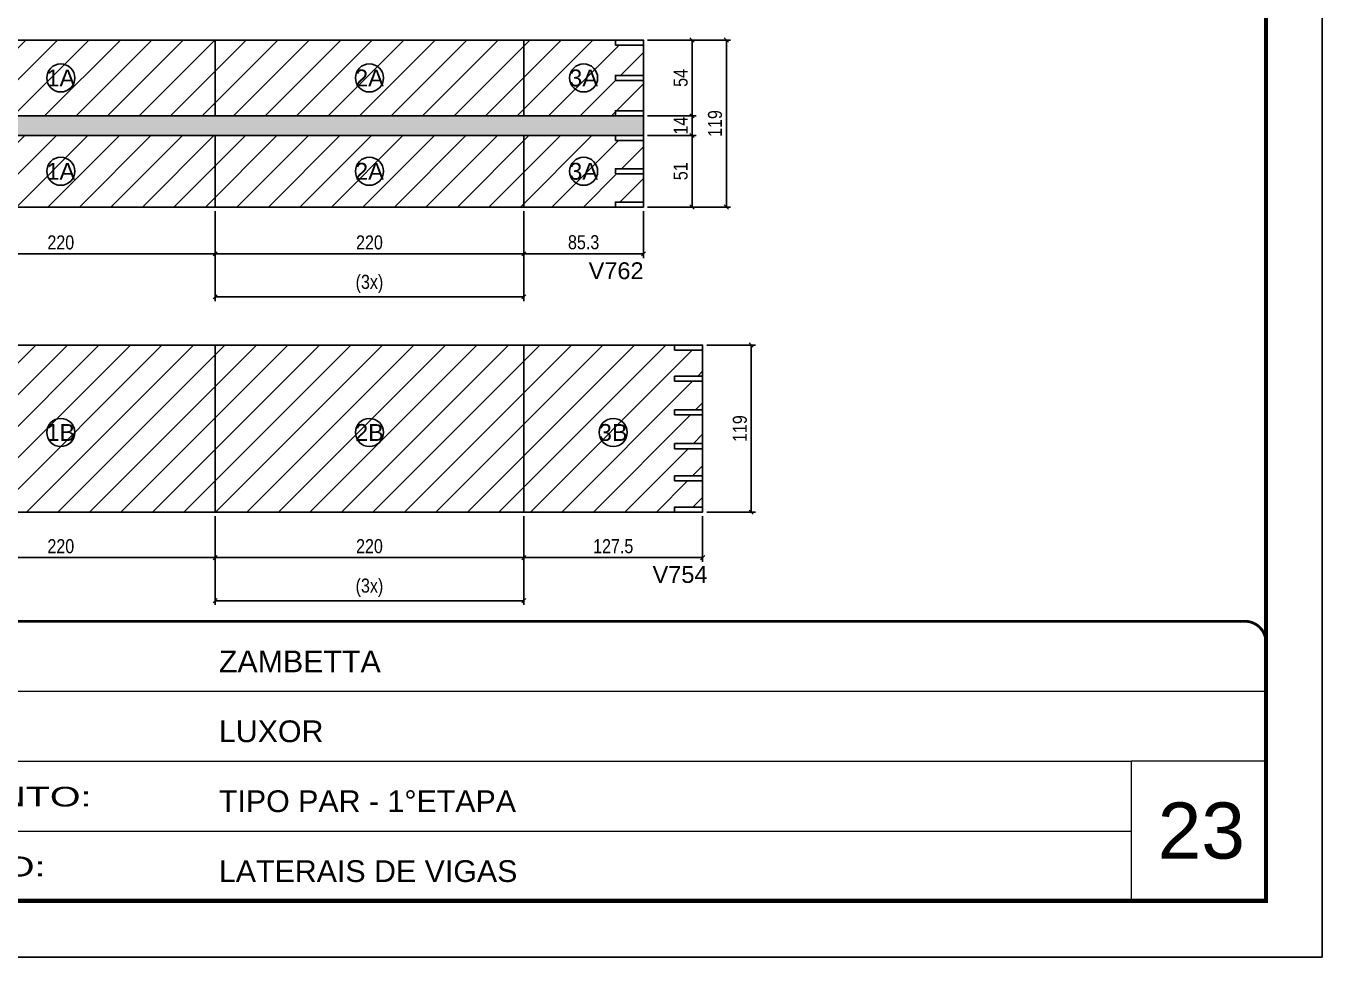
# Model space of a CAD drawing. Extents: x 3309 to 9563, y -2522 to 14608.
# Drawn here: x 7054 to 7978, y 7815 to 8478 of the extents above; entities that cross this region are included whole.
import ezdxf
from ezdxf.enums import TextEntityAlignment as Align

# ---------------------------------------------------------------- set-up
doc = ezdxf.new("R2010")
doc.units = 0
doc.header["$PDMODE"] = 35
doc.header["$PDSIZE"] = -10
doc.linetypes.add('CONTINUO', pattern=[0])
doc.linetypes.add('DASHED', pattern=[0.75, 0.5, -0.25])
for name, color, linetype in [('5', 5, 'Continuous'), ('COTA', 241, 'Continuous'), ('Painéis', 200, 'Continuous'), ('Romaneio', 10, 'Continuous')]:
    doc.layers.add(name, color=color, linetype=linetype)
for name, color, linetype, lineweight in [('CARIMBO', 255, 'Continuous', 9), ('Folhas', 255, 'Continuous', 9), ('Hachura', 251, 'Continuous', 9), ('SARRAFO DE PRESSAO', 251, 'DASHED', 9)]:
    doc.layers.add(name, color=color, linetype=linetype, lineweight=lineweight)
doc.layers.add('Laje_Perimetro', color=7, linetype='Continuous', plot=False)
doc.styles.add('ARIAL', font='arial.ttf')
doc.styles.add('COTA TECNICA', font='techl___.ttf', dxfattribs={"height": 10})
doc.styles.get("Standard").update_dxf_attribs({"font": 'arial.ttf'})
doc.styles.add('Tecnologia', font='')
doc.styles.get('Tecnologia').set_extended_font_data('Forgotten Futurist')
doc.dimstyles.new('PAINEL', dxfattribs={"dimtxt": 10, "dimasz": 3, "dimexe": 3, "dimexo": 3, "dimgap": 3, "dimtad": 1, "dimdec": 1, "dimzin": 12, "dimdsep": 46, "dimtxsty": 'COTA TECNICA', "dimblk1": 'OBLIQUE', "dimblk2": 'OBLIQUE', "dimsah": 1, "dimcen": 0.9, "dimclrd": 4, "dimclre": 4, "dimclrt": 240, "dimadec": 1, "dimazin": 3, "dimtfac": 1, "dimtdec": 1, "dimtmove": 0, "dimatfit": 3, "dimfxl": 1, "dimtolj": 1, "dimtzin": 12, "dimarcsym": 0})

# ---------------------------------------------------------------- blocks, each defined once
blk = doc.blocks.new('9999999999')
at = {"color": 30, "linetype": 'CONTINUO'}
for p, q in [((98564.56, 34379.64), (99583.98, 34379.64)), ((98564.56, 34329.83), (99487.98, 34329.83)), ((99583.98, 34329.83), (99487.98, 34329.83)), ((99487.98, 34329.83), (99487.98, 34230.21)), ((98564.56, 34280.02), (99487.98, 34280.02))]:
    blk.add_line(p, q, dxfattribs=at)
at = {"color": 30, "linetype": 'CONTINUO', "const_width": 2}
blk.add_lwpolyline([(99583.98, 34230.21), (99583.98, 34414.45, 0.414214), (99568.98, 34429.45), (98228.98, 34429.45, 0.414214), (98213.98, 34414.45), (98213.98, 34245.21, 0.414214), (98228.98, 34230.21), (99583.98, 34230.21)], format="xyb", dxfattribs=at)
at = {"layer": 'Folhas'}
blk.add_lwpolyline([(98138.98, 34190.21), (99623.98, 34190.21), (99623.98, 35240.21), (98138.98, 35240.21)], close=True, dxfattribs=at)
at = {"layer": 'Folhas', "color": 30, "const_width": 3}
blk.add_lwpolyline([(98213.98, 34230.21), (99583.98, 34230.21), (99583.98, 35200.21), (98213.98, 35200.21)], close=True, dxfattribs=at)
at = {"color": 7, "linetype": 'Continuous', "ltscale": 5, "style": 'ARIAL'}
for s, height, p in [('ZAMBETTA', 15.483, (98837.68, 34393.13)), ('LUXOR', 15.483, (98837.68, 34343.32)), ('TIPO PAR - 1°ETAPA', 15.4829, (98837.68, 34293.51)), ('LATERAIS DE VIGAS', 15.4829, (98837.68, 34243.7))]:
    blk.add_text(s, height=height, dxfattribs=at).set_placement(p)
at = {"layer": 'Folhas', "color": 7, "style": 'Tecnologia', "width": 1.5}
for s, p in [('PAVIMENTO:', (98573.65, 34297.5)), ('PROJETO:', (98573.65, 34247.69))]:
    blk.add_text(s, height=14, dxfattribs=at).set_placement(p)
blk = doc.blocks.new('_Oblique')
at = {"color": 0, "linetype": 'ByBlock', "lineweight": -2}
blk.add_line((-0.5, -0.5), (0.5, 0.5), dxfattribs=at)
blk = doc.blocks.new('*D2804')
at = {"layer": 'COTA', "color": 4, "lineweight": -2, "transparency": 16777216}
for p, q in [((6968.86, 8346.34), (6968.86, 8312.99)), ((7188.86, 8346.34), (7188.86, 8312.99)), ((6968.86, 8315.99), (7188.86, 8315.99))]:
    blk.add_line(p, q, dxfattribs=at)
at = {"layer": 'Defpoints', "color": 0, "transparency": 16777216}
for p in [(6968.86, 8349.34), (7188.86, 8349.34), (7188.86, 8315.99)]:
    blk.add_point(p, dxfattribs=at)
at = {"layer": 'COTA', "color": 4, "lineweight": -2, "transparency": 16777216, "xscale": 3, "yscale": 3, "zscale": 3, "rotation": 180}
blk.add_blockref('_Oblique', (6968.86, 8315.99), dxfattribs=at)
at = {"layer": 'COTA', "color": 4, "lineweight": -2, "transparency": 16777216, "xscale": 3, "yscale": 3, "zscale": 3}
blk.add_blockref('_Oblique', (7188.86, 8315.99), dxfattribs=at)
at = {"layer": 'COTA', "color": 240, "transparency": 16777216, "insert": (7078.86, 8324.09), "char_height": 10, "attachment_point": 5, "style": 'COTA TECNICA'}
blk.add_mtext('\\A1;220', dxfattribs=at)
blk = doc.blocks.new('*D2805')
at = {"layer": 'COTA', "color": 4, "lineweight": -2, "transparency": 16777216}
for p, q in [((7408.86, 8346.34), (7408.86, 8312.99)), ((7494.16, 8346.34), (7494.16, 8312.99)), ((7408.86, 8315.99), (7494.16, 8315.99))]:
    blk.add_line(p, q, dxfattribs=at)
at = {"layer": 'Defpoints', "color": 0, "transparency": 16777216}
for p in [(7408.86, 8349.34), (7494.16, 8349.34), (7494.16, 8315.99)]:
    blk.add_point(p, dxfattribs=at)
at = {"layer": 'COTA', "color": 4, "lineweight": -2, "transparency": 16777216, "xscale": 3, "yscale": 3, "zscale": 3, "rotation": 180}
blk.add_blockref('_Oblique', (7408.86, 8315.99), dxfattribs=at)
at = {"layer": 'COTA', "color": 4, "lineweight": -2, "transparency": 16777216, "xscale": 3, "yscale": 3, "zscale": 3}
blk.add_blockref('_Oblique', (7494.16, 8315.99), dxfattribs=at)
at = {"layer": 'COTA', "color": 240, "transparency": 16777216, "insert": (7451.51, 8324.23), "char_height": 10, "attachment_point": 5, "style": 'COTA TECNICA'}
blk.add_mtext('\\A1;85.3', dxfattribs=at)
blk = doc.blocks.new('*D2806')
at = {"layer": 'COTA', "color": 4, "lineweight": -2, "transparency": 16777216}
for p, q in [((7188.86, 8346.34), (7188.86, 8312.99)), ((7408.86, 8346.34), (7408.86, 8312.99)), ((7188.86, 8315.99), (7408.86, 8315.99))]:
    blk.add_line(p, q, dxfattribs=at)
at = {"layer": 'Defpoints', "color": 0, "transparency": 16777216}
for p in [(7188.86, 8349.34), (7408.86, 8349.34), (7408.86, 8315.99)]:
    blk.add_point(p, dxfattribs=at)
at = {"layer": 'COTA', "color": 4, "lineweight": -2, "transparency": 16777216, "xscale": 3, "yscale": 3, "zscale": 3, "rotation": 180}
blk.add_blockref('_Oblique', (7188.86, 8315.99), dxfattribs=at)
at = {"layer": 'COTA', "color": 4, "lineweight": -2, "transparency": 16777216, "xscale": 3, "yscale": 3, "zscale": 3}
blk.add_blockref('_Oblique', (7408.86, 8315.99), dxfattribs=at)
at = {"layer": 'COTA', "color": 240, "transparency": 16777216, "insert": (7298.86, 8324.09), "char_height": 10, "attachment_point": 5, "style": 'COTA TECNICA'}
blk.add_mtext('\\A1;220', dxfattribs=at)
blk = doc.blocks.new('*D2807')
at = {"layer": 'COTA', "color": 4, "lineweight": -2, "transparency": 16777216}
for p, q in [((7188.86, 8346.34), (7188.86, 8282.34)), ((7408.86, 8346.34), (7408.86, 8282.34)), ((7188.86, 8285.34), (7408.86, 8285.34))]:
    blk.add_line(p, q, dxfattribs=at)
at = {"layer": 'Defpoints', "color": 0, "transparency": 16777216}
for p in [(7188.86, 8349.34), (7408.86, 8349.34), (7408.86, 8285.34)]:
    blk.add_point(p, dxfattribs=at)
at = {"layer": 'COTA', "color": 4, "lineweight": -2, "transparency": 16777216, "xscale": 3, "yscale": 3, "zscale": 3, "rotation": 180}
blk.add_blockref('_Oblique', (7188.86, 8285.34), dxfattribs=at)
at = {"layer": 'COTA', "color": 4, "lineweight": -2, "transparency": 16777216, "xscale": 3, "yscale": 3, "zscale": 3}
blk.add_blockref('_Oblique', (7408.86, 8285.34), dxfattribs=at)
at = {"layer": 'COTA', "color": 240, "transparency": 16777216, "insert": (7298.86, 8294.56), "char_height": 10, "attachment_point": 5, "style": 'COTA TECNICA'}
blk.add_mtext('\\A1;(3x)', dxfattribs=at)
blk = doc.blocks.new('*D2803')
at = {"layer": 'COTA', "color": 4, "lineweight": -2, "transparency": 16777216}
for p, q in [((7497.16, 8468.34), (7531.78, 8468.34)), ((7528.78, 8468.34), (7528.78, 8414.34)), ((7497.16, 8414.34), (7531.78, 8414.34))]:
    blk.add_line(p, q, dxfattribs=at)
at = {"layer": 'Defpoints', "color": 0, "transparency": 16777216}
for p in [(7494.16, 8468.34), (7494.16, 8414.34), (7528.78, 8414.34)]:
    blk.add_point(p, dxfattribs=at)
at = {"layer": 'COTA', "color": 4, "lineweight": -2, "transparency": 16777216, "xscale": 3, "yscale": 3, "zscale": 3}
for p, rotation in [((7528.78, 8468.34), 90), ((7528.78, 8414.34), 270)]:
    blk.add_blockref('_Oblique', p, dxfattribs=dict(at, rotation=rotation))
at = {"layer": 'COTA', "color": 240, "transparency": 16777216, "insert": (7520.67, 8441.34), "char_height": 10, "attachment_point": 5, "rotation": 90, "style": 'COTA TECNICA'}
blk.add_mtext('\\A1;54', dxfattribs=at)
blk = doc.blocks.new('*D2808')
at = {"layer": 'COTA', "color": 4, "lineweight": -2, "transparency": 16777216}
for p, q in [((7497.16, 8400.34), (7531.78, 8400.34)), ((7528.78, 8400.34), (7528.78, 8349.34)), ((7497.16, 8349.34), (7531.78, 8349.34))]:
    blk.add_line(p, q, dxfattribs=at)
at = {"layer": 'Defpoints', "color": 0, "transparency": 16777216}
for p in [(7494.16, 8400.34), (7494.16, 8349.34), (7528.78, 8349.34)]:
    blk.add_point(p, dxfattribs=at)
at = {"layer": 'COTA', "color": 4, "lineweight": -2, "transparency": 16777216, "xscale": 3, "yscale": 3, "zscale": 3}
for p, rotation in [((7528.78, 8400.34), 90), ((7528.78, 8349.34), 270)]:
    blk.add_blockref('_Oblique', p, dxfattribs=dict(at, rotation=rotation))
at = {"layer": 'COTA', "color": 240, "transparency": 16777216, "insert": (7520.67, 8374.84), "char_height": 10, "attachment_point": 5, "rotation": 90, "style": 'COTA TECNICA'}
blk.add_mtext('\\A1;51', dxfattribs=at)
blk = doc.blocks.new('*D2809')
at = {"layer": 'COTA', "color": 4, "lineweight": -2, "transparency": 16777216}
for p, q in [((7497.16, 8414.34), (7531.78, 8414.34)), ((7528.78, 8400.34), (7528.78, 8414.34)), ((7497.16, 8400.34), (7531.78, 8400.34))]:
    blk.add_line(p, q, dxfattribs=at)
at = {"layer": 'Defpoints', "color": 0, "transparency": 16777216}
for p in [(7494.16, 8414.34), (7528.78, 8414.34), (7494.16, 8400.34)]:
    blk.add_point(p, dxfattribs=at)
at = {"layer": 'COTA', "color": 4, "lineweight": -2, "transparency": 16777216, "xscale": 3, "yscale": 3, "zscale": 3}
for p, rotation in [((7528.78, 8414.34), 90), ((7528.78, 8400.34), 270)]:
    blk.add_blockref('_Oblique', p, dxfattribs=dict(at, rotation=rotation))
at = {"layer": 'COTA', "color": 240, "transparency": 16777216, "insert": (7520.7, 8407.34), "char_height": 10, "attachment_point": 5, "rotation": 90, "style": 'COTA TECNICA'}
blk.add_mtext('\\A1;14', dxfattribs=at)
blk = doc.blocks.new('*D2810')
at = {"layer": 'COTA', "color": 4, "lineweight": -2, "transparency": 16777216}
for p, q in [((7497.16, 8468.34), (7556.3, 8468.34)), ((7553.3, 8349.34), (7553.3, 8468.34)), ((7497.16, 8349.34), (7556.3, 8349.34))]:
    blk.add_line(p, q, dxfattribs=at)
at = {"layer": 'Defpoints', "color": 0, "transparency": 16777216}
for p in [(7494.16, 8468.34), (7553.3, 8468.34), (7494.16, 8349.34)]:
    blk.add_point(p, dxfattribs=at)
at = {"layer": 'COTA', "color": 4, "lineweight": -2, "transparency": 16777216, "xscale": 3, "yscale": 3, "zscale": 3}
for p, rotation in [((7553.3, 8468.34), 90), ((7553.3, 8349.34), 270)]:
    blk.add_blockref('_Oblique', p, dxfattribs=dict(at, rotation=rotation))
at = {"layer": 'COTA', "color": 240, "transparency": 16777216, "insert": (7545.21, 8408.84), "char_height": 10, "attachment_point": 5, "rotation": 90, "style": 'COTA TECNICA'}
blk.add_mtext('\\A1;119', dxfattribs=at)
blk = doc.blocks.new('*D2811')
at = {"layer": 'COTA', "color": 4, "lineweight": -2, "transparency": 16777216}
for p, q in [((6968.86, 8129), (6968.86, 8096.56)), ((7188.86, 8129), (7188.86, 8096.56)), ((6968.86, 8099.56), (7188.86, 8099.56))]:
    blk.add_line(p, q, dxfattribs=at)
at = {"layer": 'Defpoints', "color": 0, "transparency": 16777216}
for p in [(6968.86, 8132), (7188.86, 8132), (7188.86, 8099.56)]:
    blk.add_point(p, dxfattribs=at)
at = {"layer": 'COTA', "color": 4, "lineweight": -2, "transparency": 16777216, "xscale": 3, "yscale": 3, "zscale": 3, "rotation": 180}
blk.add_blockref('_Oblique', (6968.86, 8099.56), dxfattribs=at)
at = {"layer": 'COTA', "color": 4, "lineweight": -2, "transparency": 16777216, "xscale": 3, "yscale": 3, "zscale": 3}
blk.add_blockref('_Oblique', (7188.86, 8099.56), dxfattribs=at)
at = {"layer": 'COTA', "color": 240, "transparency": 16777216, "insert": (7078.86, 8107.66), "char_height": 10, "attachment_point": 5, "style": 'COTA TECNICA'}
blk.add_mtext('\\A1;220', dxfattribs=at)
blk = doc.blocks.new('*D2812')
at = {"layer": 'COTA', "color": 4, "lineweight": -2, "transparency": 16777216}
for p, q in [((7408.86, 8129), (7408.86, 8096.56)), ((7536.36, 8129), (7536.36, 8096.56)), ((7408.86, 8099.56), (7536.36, 8099.56))]:
    blk.add_line(p, q, dxfattribs=at)
at = {"layer": 'Defpoints', "color": 0, "transparency": 16777216}
for p in [(7408.86, 8132), (7536.36, 8132), (7536.36, 8099.56)]:
    blk.add_point(p, dxfattribs=at)
at = {"layer": 'COTA', "color": 4, "lineweight": -2, "transparency": 16777216, "xscale": 3, "yscale": 3, "zscale": 3, "rotation": 180}
blk.add_blockref('_Oblique', (7408.86, 8099.56), dxfattribs=at)
at = {"layer": 'COTA', "color": 4, "lineweight": -2, "transparency": 16777216, "xscale": 3, "yscale": 3, "zscale": 3}
blk.add_blockref('_Oblique', (7536.36, 8099.56), dxfattribs=at)
at = {"layer": 'COTA', "color": 240, "transparency": 16777216, "insert": (7472.61, 8107.67), "char_height": 10, "attachment_point": 5, "style": 'COTA TECNICA'}
blk.add_mtext('\\A1;127.5', dxfattribs=at)
blk = doc.blocks.new('*D2813')
at = {"layer": 'COTA', "color": 4, "lineweight": -2, "transparency": 16777216}
for p, q in [((7188.86, 8129), (7188.86, 8096.56)), ((7408.86, 8129), (7408.86, 8096.56)), ((7188.86, 8099.56), (7408.86, 8099.56))]:
    blk.add_line(p, q, dxfattribs=at)
at = {"layer": 'Defpoints', "color": 0, "transparency": 16777216}
for p in [(7188.86, 8132), (7408.86, 8132), (7408.86, 8099.56)]:
    blk.add_point(p, dxfattribs=at)
at = {"layer": 'COTA', "color": 4, "lineweight": -2, "transparency": 16777216, "xscale": 3, "yscale": 3, "zscale": 3, "rotation": 180}
blk.add_blockref('_Oblique', (7188.86, 8099.56), dxfattribs=at)
at = {"layer": 'COTA', "color": 4, "lineweight": -2, "transparency": 16777216, "xscale": 3, "yscale": 3, "zscale": 3}
blk.add_blockref('_Oblique', (7408.86, 8099.56), dxfattribs=at)
at = {"layer": 'COTA', "color": 240, "transparency": 16777216, "insert": (7298.86, 8107.66), "char_height": 10, "attachment_point": 5, "style": 'COTA TECNICA'}
blk.add_mtext('\\A1;220', dxfattribs=at)
blk = doc.blocks.new('*D2814')
at = {"layer": 'COTA', "color": 4, "lineweight": -2, "transparency": 16777216}
for p, q in [((7188.86, 8129), (7188.86, 8065.91)), ((7408.86, 8129), (7408.86, 8065.91)), ((7188.86, 8068.91), (7408.86, 8068.91))]:
    blk.add_line(p, q, dxfattribs=at)
at = {"layer": 'Defpoints', "color": 0, "transparency": 16777216}
for p in [(7188.86, 8132), (7408.86, 8132), (7408.86, 8068.91)]:
    blk.add_point(p, dxfattribs=at)
at = {"layer": 'COTA', "color": 4, "lineweight": -2, "transparency": 16777216, "xscale": 3, "yscale": 3, "zscale": 3, "rotation": 180}
blk.add_blockref('_Oblique', (7188.86, 8068.91), dxfattribs=at)
at = {"layer": 'COTA', "color": 4, "lineweight": -2, "transparency": 16777216, "xscale": 3, "yscale": 3, "zscale": 3}
blk.add_blockref('_Oblique', (7408.86, 8068.91), dxfattribs=at)
at = {"layer": 'COTA', "color": 240, "transparency": 16777216, "insert": (7298.86, 8078.13), "char_height": 10, "attachment_point": 5, "style": 'COTA TECNICA'}
blk.add_mtext('\\A1;(3x)', dxfattribs=at)
blk = doc.blocks.new('*D2815')
at = {"layer": 'COTA', "color": 4, "lineweight": -2, "transparency": 16777216}
for p, q in [((7539.36, 8251), (7573.98, 8251)), ((7570.98, 8251), (7570.98, 8132)), ((7539.36, 8132), (7573.98, 8132))]:
    blk.add_line(p, q, dxfattribs=at)
at = {"layer": 'Defpoints', "color": 0, "transparency": 16777216}
for p in [(7536.36, 8251), (7536.36, 8132), (7570.98, 8132)]:
    blk.add_point(p, dxfattribs=at)
at = {"layer": 'COTA', "color": 4, "lineweight": -2, "transparency": 16777216, "xscale": 3, "yscale": 3, "zscale": 3}
for p, rotation in [((7570.98, 8251), 90), ((7570.98, 8132), 270)]:
    blk.add_blockref('_Oblique', p, dxfattribs=dict(at, rotation=rotation))
at = {"layer": 'COTA', "color": 240, "transparency": 16777216, "insert": (7562.89, 8191.5), "char_height": 10, "attachment_point": 5, "rotation": 90, "style": 'COTA TECNICA'}
blk.add_mtext('\\A1;119', dxfattribs=at)

msp = doc.modelspace()

# ---------------------------------------------------------------- hatches: boundary and pattern name
at = {"layer": 'COTA'}
h = msp.add_hatch(dxfattribs=at)
h.set_pattern_fill('AR-CONC', color=256, scale=0.03)
h.set_pattern_definition([(50, (3152.0676, 854.4186), (5.46554, -0.4781726), [0.5715, -6.2865]), (355, (3152.0676, 854.4186), (-1.0573026, 5.7317054), [0.4572, -5.0292175]), (100.451445, (3152.523, 854.3787), (4.4082374, 5.2535326), [0.4857003, -5.3427073]), (46.1842, (3152.0676, 855.9426), (8.132371, -1.26127), [0.85725, -9.42975]), (96.63556, (3152.745, 855.8375), (7.122124, 7.422784), [0.728551, -8.014068]), (351.18415, (3152.068, 855.9426), (7.122124, 7.422784), [0.685799, -7.543792]), (21, (3152.8296, 855.5616), (4.5484317, -3.067956), [0.5715, -6.2865]), (326, (3152.8296, 855.5616), (1.854061, 5.525639), [0.4572, -5.0292]), (71.451445, (3153.2087, 855.306), (6.4024926, 2.457683), [0.4857003, -5.342698]), (37.5, (3152.0676, 854.4186), (0.0926581, 2.53665117), [0, -4.96824, 0, -5.1054, 0, -5.04825]), (7.5, (3152.0676, 854.4186), (2.0045899, 3.00541724), [0, -2.91084, 0, -4.85394, 0, -1.92405]), (327.5, (3150.3684, 854.4186), (4.06771786, -0.1718623), [0, -1.905, 0, -5.9436, 0, -7.8867]), (317.5, (3149.6064, 854.4186), (4.4438754, 0.7627947), [0, -2.4765, 0, -3.94716, 0, -5.6007])])
h.paths.add_polyline_path([(7494.16, 8400.34), (7494.16, 8414.34), (6968.86, 8414.34), (6968.86, 8400.34)])
at = {"layer": 'Hachura', "linetype": 'ByBlock'}
h = msp.add_hatch(dxfattribs=at)
h.set_pattern_fill('ANSI31', color=256, scale=5)
h.paths.add_polyline_path([(7188.86, 8468.34), (6988.86, 8468.34), (6988.86, 8464.74), (6968.86, 8464.74), (6968.86, 8443.14), (6988.86, 8443.14), (6988.86, 8439.54), (6968.86, 8439.54), (6968.86, 8417.94), (6988.86, 8417.94), (6988.86, 8414.34), (7188.86, 8414.34)])
h.paths.add_polyline_path([(7188.86, 8400.34), (6988.86, 8400.34), (6988.86, 8396.74), (6968.86, 8396.74), (6968.86, 8376.64), (6988.86, 8376.64), (6988.86, 8373.04), (6968.86, 8373.04), (6968.86, 8352.94), (6988.86, 8352.94), (6988.86, 8349.34), (7188.86, 8349.34)])
h.paths.add_polyline_path([(7408.86, 8400.34), (7188.86, 8400.34), (7188.86, 8349.34), (7408.86, 8349.34)])
h.paths.add_polyline_path([(7408.86, 8468.34), (7188.86, 8468.34), (7188.86, 8414.34), (7408.86, 8414.34)])
h.paths.add_polyline_path([(7474.16, 8443.14), (7494.16, 8443.14), (7494.16, 8464.74), (7474.16, 8464.74), (7474.16, 8468.34), (7408.86, 8468.34), (7408.86, 8414.34), (7474.16, 8414.34), (7474.16, 8417.94), (7494.16, 8417.94), (7494.16, 8439.54), (7474.16, 8439.54)])
h.paths.add_polyline_path([(7474.16, 8376.64), (7494.16, 8376.64), (7494.16, 8396.74), (7474.16, 8396.74), (7474.16, 8400.34), (7408.86, 8400.34), (7408.86, 8349.34), (7474.16, 8349.34), (7474.16, 8352.94), (7494.16, 8352.94), (7494.16, 8373.04), (7474.16, 8373.04)])
h.paths.add_polyline_path([(7536.36, 8201.2), (7516.36, 8201.2), (7516.36, 8204.8), (7536.36, 8204.8), (7536.36, 8225.2), (7516.36, 8225.2), (7516.36, 8228.8), (7536.36, 8228.8), (7536.36, 8247.4), (7516.36, 8247.4), (7516.36, 8251), (7408.86, 8251), (7408.86, 8132), (7516.36, 8132), (7516.36, 8135.6), (7536.36, 8135.6), (7536.36, 8154.2), (7516.36, 8154.2), (7516.36, 8157.8), (7536.36, 8157.8), (7536.36, 8177.2), (7516.36, 8177.2), (7516.36, 8180.8), (7536.36, 8180.8)])
h.paths.add_polyline_path([(7408.86, 8251), (7188.86, 8251), (7188.86, 8132), (7408.86, 8132)])
h.paths.add_polyline_path([(7188.86, 8251), (6988.86, 8251), (6988.86, 8247.4), (6968.86, 8247.4), (6968.86, 8228.8), (6988.86, 8228.8), (6988.86, 8225.2), (6968.86, 8225.2), (6968.86, 8204.8), (6988.86, 8204.8), (6988.86, 8201.2), (6968.86, 8201.2), (6968.86, 8180.8), (6988.86, 8180.8), (6988.86, 8177.2), (6968.86, 8177.2), (6968.86, 8157.8), (6988.86, 8157.8), (6988.86, 8154.2), (6968.86, 8154.2), (6968.86, 8135.6), (6988.86, 8135.6), (6988.86, 8132), (7188.86, 8132)])

# ---------------------------------------------------------------- linework, layer by layer
at = {"layer": 'COTA'}
msp.add_line((7494.16, 8400.34), (7494.16, 8414.34), dxfattribs=at)
at = {"layer": 'Laje_Perimetro'}
msp.add_lwpolyline([(7977.87, 8864.98), (6492.87, 8864.98), (6492.87, 7814.98), (7977.87, 7814.98)], close=True, dxfattribs=at)
at = {"layer": 'Painéis', "linetype": 'ByBlock'}
for p, q in [((7494.16, 8468.34), (6968.86, 8468.34)), ((7188.86, 8468.34), (7188.86, 8414.34)), ((7408.86, 8414.34), (7408.86, 8468.34)), ((7494.16, 8414.34), (7494.16, 8468.34)), ((6968.86, 8414.34), (7494.16, 8414.34)), ((7494.16, 8400.34), (6968.86, 8400.34)), ((7188.86, 8400.34), (7188.86, 8349.34)), ((7408.86, 8349.34), (7408.86, 8400.34)), ((7494.16, 8349.34), (7494.16, 8400.34)), ((6968.86, 8349.34), (7494.16, 8349.34)), ((7536.36, 8251), (6968.86, 8251)), ((7188.86, 8251), (7188.86, 8132)), ((7408.86, 8132), (7408.86, 8251)), ((7536.36, 8132), (7536.36, 8251)), ((6968.86, 8132), (7536.36, 8132))]:
    msp.add_line(p, q, dxfattribs=at)
for points in [[(7474.16, 8464.74), (7494.16, 8464.74), (7494.16, 8468.34), (7474.16, 8468.34)], [(7474.16, 8439.54), (7494.16, 8439.54), (7494.16, 8443.14), (7474.16, 8443.14)], [(7474.16, 8414.34), (7494.16, 8414.34), (7494.16, 8417.94), (7474.16, 8417.94)], [(7474.16, 8396.74), (7494.16, 8396.74), (7494.16, 8400.34), (7474.16, 8400.34)], [(7474.16, 8373.04), (7494.16, 8373.04), (7494.16, 8376.64), (7474.16, 8376.64)], [(7474.16, 8349.34), (7494.16, 8349.34), (7494.16, 8352.94), (7474.16, 8352.94)], [(7516.36, 8247.4), (7536.36, 8247.4), (7536.36, 8251), (7516.36, 8251)], [(7516.36, 8225.2), (7536.36, 8225.2), (7536.36, 8228.8), (7516.36, 8228.8)], [(7516.36, 8201.2), (7536.36, 8201.2), (7536.36, 8204.8), (7516.36, 8204.8)], [(7516.36, 8177.2), (7536.36, 8177.2), (7536.36, 8180.8), (7516.36, 8180.8)], [(7516.36, 8154.2), (7536.36, 8154.2), (7536.36, 8157.8), (7516.36, 8157.8)], [(7516.36, 8132), (7536.36, 8132), (7536.36, 8135.6), (7516.36, 8135.6)]]:
    msp.add_lwpolyline(points, close=True, dxfattribs=at)
at = {"layer": 'Romaneio', "color": 1, "linetype": 'ByBlock'}
for centre in [(7078.86, 8441.34), (7298.86, 8441.34), (7451.51, 8441.34), (7078.86, 8374.84), (7298.86, 8374.84), (7451.51, 8374.84), (7078.86, 8188.75), (7298.86, 8188.75), (7472.61, 8188.75)]:
    msp.add_circle(centre, 10, dxfattribs=at)

# ---------------------------------------------------------------- block references
at = {"layer": 'SARRAFO DE PRESSAO', "color": 6, "linetype": 'ByBlock'}
msp.add_blockref('9999999999', (-91646.11, -26375.22), dxfattribs=at)

# ---------------------------------------------------------------- texts
at = {"layer": '5', "linetype": 'Continuous'}
for s, p in [('V762', (7455.09, 8297.98)), ('V754', (7500.67, 8081.55))]:
    msp.add_text(s, height=12, rotation=0.00004, dxfattribs=at).set_placement(p)
at = {"layer": 'CARIMBO', "style": 'ARIAL'}
msp.add_text('23', height=40, dxfattribs=at).set_placement((7860.73, 7885.13))
at = {"layer": 'Romaneio', "color": 255, "linetype": 'ByBlock', "style": 'ARIAL'}
for s, p in [('1A', (7078.86, 8441.34)), ('2A', (7298.86, 8441.34)), ('3A', (7451.51, 8441.34)), ('1A', (7078.86, 8374.84)), ('2A', (7298.86, 8374.84)), ('3A', (7451.51, 8374.84)), ('1B', (7078.86, 8188.75)), ('2B', (7298.86, 8188.75)), ('3B', (7472.61, 8188.75))]:
    msp.add_text(s, height=12, dxfattribs=at).set_placement(p, align=Align.MIDDLE_CENTER)

# ---------------------------------------------------------------- dimensions: what is measured, and where the dimension line sits
at = {"layer": 'COTA'}
dim = msp.add_linear_dim(base=(7528.78, 8414.34), p1=(7494.16, 8468.34), p2=(7494.16, 8414.34), angle=90, dimstyle='PAINEL', override={"dimtmove": 1}, dxfattribs=at)
dim.commit()
dim.dimension.update_dxf_attribs({"geometry": '*D2803', "text_midpoint": (7520.67, 8441.34)})
for base, p1, p2, picture, middle in [((7553.3, 8468.34), (7494.16, 8349.34), (7494.16, 8468.34), '*D2810', (7545.21, 8408.84)), ((7528.78, 8349.34), (7494.16, 8400.34), (7494.16, 8349.34), '*D2808', (7520.67, 8374.84)), ((7570.98, 8132), (7536.36, 8251), (7536.36, 8132), '*D2815', (7562.89, 8191.5))]:
    dim = msp.add_linear_dim(base=base, p1=p1, p2=p2, angle=90, dimstyle='PAINEL', dxfattribs=at)
    dim.commit()
    dim.dimension.update_dxf_attribs({"geometry": picture, "text_midpoint": middle})
dim = msp.add_linear_dim(base=(7528.78, 8414.34), p1=(7494.16, 8400.34), p2=(7494.16, 8414.34), angle=90, dimstyle='PAINEL', dxfattribs=at)
dim.commit()
dim.dimension.update_dxf_attribs({"geometry": '*D2809', "text_midpoint": (7528.78, 8407.34), "dimtype": 160})
for base, p1, p2, picture, middle in [((7188.86, 8315.99), (6968.86, 8349.34), (7188.86, 8349.34), '*D2804', (7078.86, 8324.09)), ((7408.86, 8315.99), (7188.86, 8349.34), (7408.86, 8349.34), '*D2806', (7298.86, 8324.09)), ((7188.86, 8099.56), (6968.86, 8132), (7188.86, 8132), '*D2811', (7078.86, 8107.66)), ((7408.86, 8099.56), (7188.86, 8132), (7408.86, 8132), '*D2813', (7298.86, 8107.66))]:
    dim = msp.add_linear_dim(base=base, p1=p1, p2=p2, dimstyle='PAINEL', dxfattribs=at)
    dim.commit()
    dim.dimension.update_dxf_attribs({"geometry": picture, "text_midpoint": middle})
for base, p1, p2, picture, middle in [((7408.86, 8285.34), (7188.86, 8349.34), (7408.86, 8349.34), '*D2807', (7298.86, 8294.56)), ((7408.86, 8068.91), (7188.86, 8132), (7408.86, 8132), '*D2814', (7298.86, 8078.13))]:
    dim = msp.add_linear_dim(base=base, p1=p1, p2=p2, text='(3x)', dimstyle='PAINEL', dxfattribs=at)
    dim.commit()
    dim.dimension.update_dxf_attribs({"geometry": picture, "text_midpoint": middle})
for base, p1, p2, picture, middle in [((7494.16, 8315.99), (7408.86, 8349.34), (7494.16, 8349.34), '*D2805', (7451.51, 8324.23)), ((7536.36, 8099.56), (7408.86, 8132), (7536.36, 8132), '*D2812', (7472.61, 8107.67))]:
    dim = msp.add_linear_dim(base=base, p1=p1, p2=p2, dimstyle='PAINEL', override={"dimtmove": 1}, dxfattribs=at)
    dim.commit()
    dim.dimension.update_dxf_attribs({"geometry": picture, "text_midpoint": middle})

doc.saveas('drawing.dxf')
